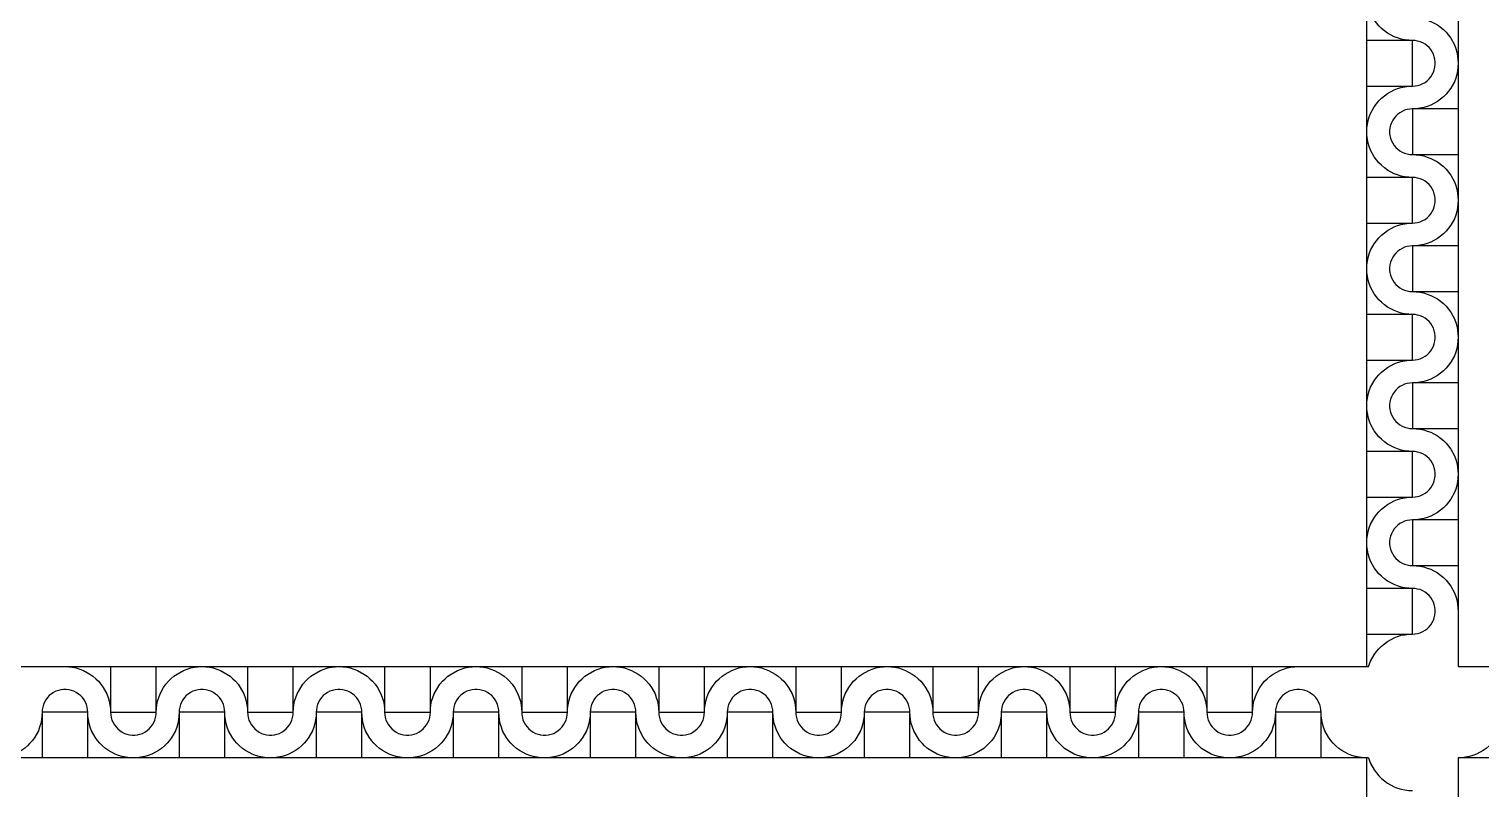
# Model space of a CAD drawing. Extents: x 190.8 to 267.1, y 124 to 174.8.
# Drawn here: x 226.835 to 229.06, y 143.763 to 144.928 of the extents above; entities that cross this region are included whole.
import ezdxf

# ---------------------------------------------------------------- set-up
doc = ezdxf.new("R2010")
doc.units = 0
doc.header["$MEASUREMENT"] = 0

msp = doc.modelspace()

# ---------------------------------------------------------------- linework, layer by layer
for p, q in [((226.7846, 143.9506), (228.8875, 143.9506)), ((229.0246, 143.9506), (231.1275, 143.9506))]:
    msp.add_line(p, q)
for points in [[(228.8846, 143.9506), (228.8846, 146.0106)], [(231.1275, 146.0106), (229.0246, 146.0106), (229.0246, 143.9506)], [(228.9546, 144.9106), (228.9489, 144.9108), (228.9431, 144.9116), (228.9374, 144.9126), (228.9319, 144.9143), (228.9264, 144.9163), (228.9164, 144.9218), (228.9116, 144.9253), (228.9071, 144.9291), (228.9031, 144.9331), (228.8994, 144.9376), (228.8959, 144.9423), (228.8904, 144.9523), (228.8884, 144.9578), (228.8866, 144.9633), (228.8856, 144.9691), (228.8849, 144.9748), (228.8846, 144.9806)], [(228.9546, 144.9456), (228.9604, 144.9453), (228.9661, 144.9446), (228.9719, 144.9436), (228.9774, 144.9418), (228.9829, 144.9398), (228.9929, 144.9343), (228.9976, 144.9308), (229.0021, 144.9271), (229.0061, 144.9231), (229.0099, 144.9186), (229.0134, 144.9138), (229.0189, 144.9038), (229.0209, 144.8983), (229.0226, 144.8928), (229.0236, 144.8871), (229.0244, 144.8813), (229.0246, 144.8756)], [(228.8846, 144.8406), (228.9546, 144.8406), (228.9546, 144.9106), (228.8846, 144.9106)], [(228.9546, 144.8406), (228.9586, 144.8408), (228.9626, 144.8416), (228.9666, 144.8426), (228.9704, 144.8443), (228.9739, 144.8463), (228.9771, 144.8488), (228.9801, 144.8516), (228.9826, 144.8546), (228.9849, 144.8581), (228.9869, 144.8618), (228.9881, 144.8656), (228.9891, 144.8696), (228.9896, 144.8736), (228.9896, 144.8776), (228.9891, 144.8816), (228.9881, 144.8856), (228.9869, 144.8896), (228.9849, 144.8931), (228.9826, 144.8966), (228.9801, 144.8996), (228.9771, 144.9023), (228.9739, 144.9048), (228.9704, 144.9068), (228.9666, 144.9086), (228.9626, 144.9096), (228.9586, 144.9103), (228.9546, 144.9106)], [(229.0246, 144.8756), (229.0244, 144.8698), (229.0236, 144.8641), (229.0226, 144.8583), (229.0209, 144.8528), (229.0189, 144.8473), (229.0134, 144.8373), (229.0099, 144.8326), (229.0061, 144.8281), (229.0021, 144.8241), (228.9976, 144.8203), (228.9929, 144.8168), (228.9829, 144.8113), (228.9774, 144.8093), (228.9719, 144.8076), (228.9661, 144.8066), (228.9604, 144.8058), (228.9546, 144.8056)], [(228.8846, 144.7706), (228.8849, 144.7763), (228.8856, 144.7821), (228.8866, 144.7878), (228.8884, 144.7933), (228.8904, 144.7988), (228.8959, 144.8088), (228.8994, 144.8136), (228.9031, 144.8181), (228.9071, 144.8221), (228.9116, 144.8258), (228.9164, 144.8293), (228.9264, 144.8348), (228.9319, 144.8368), (228.9374, 144.8386), (228.9431, 144.8396), (228.9489, 144.8403), (228.9546, 144.8406)], [(228.9546, 144.8056), (228.9506, 144.8053), (228.9466, 144.8046), (228.9426, 144.8036), (228.9389, 144.8018), (228.9354, 144.7998), (228.9321, 144.7973), (228.9291, 144.7946), (228.9266, 144.7916), (228.9244, 144.7881), (228.9224, 144.7843), (228.9211, 144.7806), (228.9201, 144.7766), (228.9196, 144.7726), (228.9196, 144.7686), (228.9201, 144.7646), (228.9211, 144.7606), (228.9224, 144.7566), (228.9244, 144.7531), (228.9266, 144.7496), (228.9291, 144.7466), (228.9321, 144.7438), (228.9354, 144.7413), (228.9389, 144.7393), (228.9426, 144.7376), (228.9466, 144.7366), (228.9506, 144.7358), (228.9546, 144.7356)], [(229.0246, 144.8056), (228.9546, 144.8056), (228.9546, 144.7356), (229.0246, 144.7356)], [(228.9546, 144.7006), (228.9489, 144.7008), (228.9431, 144.7016), (228.9374, 144.7026), (228.9319, 144.7043), (228.9264, 144.7063), (228.9164, 144.7118), (228.9116, 144.7153), (228.9071, 144.7191), (228.9031, 144.7231), (228.8994, 144.7276), (228.8959, 144.7323), (228.8904, 144.7423), (228.8884, 144.7478), (228.8866, 144.7533), (228.8856, 144.7591), (228.8849, 144.7648), (228.8846, 144.7706)], [(228.9546, 144.7356), (228.9604, 144.7353), (228.9661, 144.7346), (228.9719, 144.7336), (228.9774, 144.7318), (228.9829, 144.7298), (228.9929, 144.7243), (228.9976, 144.7208), (229.0021, 144.7171), (229.0061, 144.7131), (229.0099, 144.7086), (229.0134, 144.7038), (229.0189, 144.6938), (229.0209, 144.6883), (229.0226, 144.6828), (229.0236, 144.6771), (229.0244, 144.6713), (229.0246, 144.6656)], [(228.8846, 144.6306), (228.9546, 144.6306), (228.9546, 144.7006), (228.8846, 144.7006)], [(228.9546, 144.6306), (228.9586, 144.6308), (228.9626, 144.6316), (228.9666, 144.6326), (228.9704, 144.6343), (228.9739, 144.6363), (228.9771, 144.6388), (228.9801, 144.6416), (228.9826, 144.6446), (228.9849, 144.6481), (228.9869, 144.6518), (228.9881, 144.6556), (228.9891, 144.6596), (228.9896, 144.6636), (228.9896, 144.6676), (228.9891, 144.6716), (228.9881, 144.6756), (228.9869, 144.6796), (228.9849, 144.6831), (228.9826, 144.6866), (228.9801, 144.6896), (228.9771, 144.6923), (228.9739, 144.6948), (228.9704, 144.6968), (228.9666, 144.6986), (228.9626, 144.6996), (228.9586, 144.7003), (228.9546, 144.7006)], [(229.0246, 144.6656), (229.0244, 144.6598), (229.0236, 144.6541), (229.0226, 144.6483), (229.0209, 144.6428), (229.0189, 144.6373), (229.0134, 144.6273), (229.0099, 144.6226), (229.0061, 144.6181), (229.0021, 144.6141), (228.9976, 144.6103), (228.9929, 144.6068), (228.9829, 144.6013), (228.9774, 144.5993), (228.9719, 144.5976), (228.9661, 144.5966), (228.9604, 144.5958), (228.9546, 144.5956)], [(228.8846, 144.5606), (228.8849, 144.5663), (228.8856, 144.5721), (228.8866, 144.5778), (228.8884, 144.5833), (228.8904, 144.5888), (228.8959, 144.5988), (228.8994, 144.6036), (228.9031, 144.6081), (228.9071, 144.6121), (228.9116, 144.6158), (228.9164, 144.6193), (228.9264, 144.6248), (228.9319, 144.6268), (228.9374, 144.6286), (228.9431, 144.6296), (228.9489, 144.6303), (228.9546, 144.6306)], [(228.9546, 144.5956), (228.9506, 144.5953), (228.9466, 144.5946), (228.9426, 144.5936), (228.9389, 144.5918), (228.9354, 144.5898), (228.9321, 144.5873), (228.9291, 144.5846), (228.9266, 144.5816), (228.9244, 144.5781), (228.9224, 144.5743), (228.9211, 144.5706), (228.9201, 144.5666), (228.9196, 144.5626), (228.9196, 144.5586), (228.9201, 144.5546), (228.9211, 144.5506), (228.9224, 144.5466), (228.9244, 144.5431), (228.9266, 144.5396), (228.9291, 144.5366), (228.9321, 144.5338), (228.9354, 144.5313), (228.9389, 144.5293), (228.9426, 144.5276), (228.9466, 144.5266), (228.9506, 144.5258), (228.9546, 144.5256)], [(229.0246, 144.5956), (228.9546, 144.5956), (228.9546, 144.5256), (229.0246, 144.5256)], [(228.9546, 144.4906), (228.9489, 144.4908), (228.9431, 144.4916), (228.9374, 144.4926), (228.9319, 144.4943), (228.9264, 144.4963), (228.9164, 144.5018), (228.9116, 144.5053), (228.9071, 144.5091), (228.9031, 144.5131), (228.8994, 144.5176), (228.8959, 144.5223), (228.8904, 144.5323), (228.8884, 144.5378), (228.8866, 144.5433), (228.8856, 144.5491), (228.8849, 144.5548), (228.8846, 144.5606)], [(228.9546, 144.5256), (228.9604, 144.5253), (228.9661, 144.5246), (228.9719, 144.5236), (228.9774, 144.5218), (228.9829, 144.5198), (228.9929, 144.5143), (228.9976, 144.5108), (229.0021, 144.5071), (229.0061, 144.5031), (229.0099, 144.4986), (229.0134, 144.4938), (229.0189, 144.4838), (229.0209, 144.4783), (229.0226, 144.4728), (229.0236, 144.4671), (229.0244, 144.4613), (229.0246, 144.4556)], [(228.8846, 144.4206), (228.9546, 144.4206), (228.9546, 144.4906), (228.8846, 144.4906)], [(228.9546, 144.4206), (228.9586, 144.4208), (228.9626, 144.4216), (228.9666, 144.4226), (228.9704, 144.4243), (228.9739, 144.4263), (228.9771, 144.4288), (228.9801, 144.4316), (228.9826, 144.4346), (228.9849, 144.4381), (228.9869, 144.4418), (228.9881, 144.4456), (228.9891, 144.4496), (228.9896, 144.4536), (228.9896, 144.4576), (228.9891, 144.4616), (228.9881, 144.4656), (228.9869, 144.4696), (228.9849, 144.4731), (228.9826, 144.4766), (228.9801, 144.4796), (228.9771, 144.4823), (228.9739, 144.4848), (228.9704, 144.4868), (228.9666, 144.4886), (228.9626, 144.4896), (228.9586, 144.4903), (228.9546, 144.4906)], [(229.0246, 144.4556), (229.0244, 144.4498), (229.0236, 144.4441), (229.0226, 144.4383), (229.0209, 144.4328), (229.0189, 144.4273), (229.0134, 144.4173), (229.0099, 144.4126), (229.0061, 144.4081), (229.0021, 144.4041), (228.9976, 144.4003), (228.9929, 144.3968), (228.9829, 144.3913), (228.9774, 144.3893), (228.9719, 144.3876), (228.9661, 144.3866), (228.9604, 144.3858), (228.9546, 144.3856)], [(228.8846, 144.3506), (228.8849, 144.3563), (228.8856, 144.3621), (228.8866, 144.3678), (228.8884, 144.3733), (228.8904, 144.3788), (228.8959, 144.3888), (228.8994, 144.3936), (228.9031, 144.3981), (228.9071, 144.4021), (228.9116, 144.4058), (228.9164, 144.4093), (228.9264, 144.4148), (228.9319, 144.4168), (228.9374, 144.4186), (228.9431, 144.4196), (228.9489, 144.4203), (228.9546, 144.4206)], [(228.9546, 144.3856), (228.9506, 144.3853), (228.9466, 144.3846), (228.9426, 144.3836), (228.9389, 144.3818), (228.9354, 144.3798), (228.9321, 144.3773), (228.9291, 144.3746), (228.9266, 144.3716), (228.9244, 144.3681), (228.9224, 144.3643), (228.9211, 144.3606), (228.9201, 144.3566), (228.9196, 144.3526), (228.9196, 144.3486), (228.9201, 144.3446), (228.9211, 144.3406), (228.9224, 144.3366), (228.9244, 144.3331), (228.9266, 144.3296), (228.9291, 144.3266), (228.9321, 144.3238), (228.9354, 144.3213), (228.9389, 144.3193), (228.9426, 144.3176), (228.9466, 144.3166), (228.9506, 144.3158), (228.9546, 144.3156)], [(229.0246, 144.3856), (228.9546, 144.3856), (228.9546, 144.3156), (229.0246, 144.3156)], [(228.9546, 144.2806), (228.9489, 144.2808), (228.9431, 144.2816), (228.9374, 144.2826), (228.9319, 144.2843), (228.9264, 144.2863), (228.9164, 144.2918), (228.9116, 144.2953), (228.9071, 144.2991), (228.9031, 144.3031), (228.8994, 144.3076), (228.8959, 144.3123), (228.8904, 144.3223), (228.8884, 144.3278), (228.8866, 144.3333), (228.8856, 144.3391), (228.8849, 144.3448), (228.8846, 144.3506)], [(228.9546, 144.3156), (228.9604, 144.3153), (228.9661, 144.3146), (228.9719, 144.3136), (228.9774, 144.3118), (228.9829, 144.3098), (228.9929, 144.3043), (228.9976, 144.3008), (229.0021, 144.2971), (229.0061, 144.2931), (229.0099, 144.2886), (229.0134, 144.2838), (229.0189, 144.2738), (229.0209, 144.2683), (229.0226, 144.2628), (229.0236, 144.2571), (229.0244, 144.2513), (229.0246, 144.2456)], [(228.8846, 144.2106), (228.9546, 144.2106), (228.9546, 144.2806), (228.8846, 144.2806)], [(228.9546, 144.2106), (228.9586, 144.2108), (228.9626, 144.2116), (228.9666, 144.2126), (228.9704, 144.2143), (228.9739, 144.2163), (228.9771, 144.2188), (228.9801, 144.2216), (228.9826, 144.2246), (228.9849, 144.2281), (228.9869, 144.2318), (228.9881, 144.2356), (228.9891, 144.2396), (228.9896, 144.2436), (228.9896, 144.2476), (228.9891, 144.2516), (228.9881, 144.2556), (228.9869, 144.2596), (228.9849, 144.2631), (228.9826, 144.2666), (228.9801, 144.2696), (228.9771, 144.2723), (228.9739, 144.2748), (228.9704, 144.2768), (228.9666, 144.2786), (228.9626, 144.2796), (228.9586, 144.2803), (228.9546, 144.2806)], [(229.0246, 144.2456), (229.0244, 144.2398), (229.0236, 144.2341), (229.0226, 144.2283), (229.0209, 144.2228), (229.0189, 144.2173), (229.0134, 144.2073), (229.0099, 144.2026), (229.0061, 144.1981), (229.0021, 144.1941), (228.9976, 144.1903), (228.9929, 144.1868), (228.9829, 144.1813), (228.9774, 144.1793), (228.9719, 144.1776), (228.9661, 144.1766), (228.9604, 144.1758), (228.9546, 144.1756)], [(228.8846, 144.1406), (228.8849, 144.1463), (228.8856, 144.1521), (228.8866, 144.1578), (228.8884, 144.1633), (228.8904, 144.1688), (228.8959, 144.1788), (228.8994, 144.1836), (228.9031, 144.1881), (228.9071, 144.1921), (228.9116, 144.1958), (228.9164, 144.1993), (228.9264, 144.2048), (228.9319, 144.2068), (228.9374, 144.2086), (228.9431, 144.2096), (228.9489, 144.2103), (228.9546, 144.2106)], [(228.9546, 144.1756), (228.9506, 144.1753), (228.9466, 144.1746), (228.9426, 144.1736), (228.9389, 144.1718), (228.9354, 144.1698), (228.9321, 144.1673), (228.9291, 144.1646), (228.9266, 144.1616), (228.9244, 144.1581), (228.9224, 144.1543), (228.9211, 144.1506), (228.9201, 144.1466), (228.9196, 144.1426), (228.9196, 144.1386), (228.9201, 144.1346), (228.9211, 144.1306), (228.9224, 144.1266), (228.9244, 144.1231), (228.9266, 144.1196), (228.9291, 144.1166), (228.9321, 144.1138), (228.9354, 144.1113), (228.9389, 144.1093), (228.9426, 144.1076), (228.9466, 144.1066), (228.9506, 144.1058), (228.9546, 144.1056)], [(229.0246, 144.1756), (228.9546, 144.1756), (228.9546, 144.1056), (229.0246, 144.1056)], [(228.9546, 144.0706), (228.9489, 144.0708), (228.9431, 144.0716), (228.9374, 144.0726), (228.9319, 144.0743), (228.9264, 144.0763), (228.9164, 144.0818), (228.9116, 144.0853), (228.9071, 144.0891), (228.9031, 144.0931), (228.8994, 144.0976), (228.8959, 144.1023), (228.8904, 144.1123), (228.8884, 144.1178), (228.8866, 144.1233), (228.8856, 144.1291), (228.8849, 144.1348), (228.8846, 144.1406)], [(228.9546, 144.1056), (228.9604, 144.1053), (228.9661, 144.1046), (228.9719, 144.1036), (228.9774, 144.1018), (228.9829, 144.0998), (228.9929, 144.0943), (228.9976, 144.0908), (229.0021, 144.0871), (229.0061, 144.0831), (229.0099, 144.0786), (229.0134, 144.0738), (229.0189, 144.0638), (229.0209, 144.0583), (229.0226, 144.0528), (229.0236, 144.0471), (229.0244, 144.0413), (229.0246, 144.0356)], [(228.8846, 144.0006), (228.9546, 144.0006), (228.9546, 144.0706), (228.8846, 144.0706)], [(228.9546, 144.0006), (228.9586, 144.0008), (228.9626, 144.0016), (228.9666, 144.0026), (228.9704, 144.0043), (228.9739, 144.0063), (228.9771, 144.0088), (228.9801, 144.0116), (228.9826, 144.0146), (228.9849, 144.0181), (228.9869, 144.0218), (228.9881, 144.0256), (228.9891, 144.0296), (228.9896, 144.0336), (228.9896, 144.0376), (228.9891, 144.0416), (228.9881, 144.0456), (228.9869, 144.0496), (228.9849, 144.0531), (228.9826, 144.0566), (228.9801, 144.0596), (228.9771, 144.0623), (228.9739, 144.0648), (228.9704, 144.0668), (228.9666, 144.0686), (228.9626, 144.0696), (228.9586, 144.0703), (228.9546, 144.0706)], [(228.8875, 143.9506), (228.8884, 143.9533), (228.8904, 143.9588), (228.8959, 143.9688), (228.8994, 143.9736), (228.9031, 143.9781), (228.9071, 143.9821), (228.9116, 143.9858), (228.9164, 143.9893), (228.9264, 143.9948), (228.9319, 143.9968), (228.9374, 143.9986), (228.9431, 143.9996), (228.9489, 144.0003), (228.9546, 144.0006)], [(226.8896, 143.9506), (226.8954, 143.9503), (226.9011, 143.9496), (226.9069, 143.9486), (226.9124, 143.9468), (226.9179, 143.9448), (226.9279, 143.9393), (226.9326, 143.9358), (226.9371, 143.9321), (226.9411, 143.9281), (226.9449, 143.9236), (226.9484, 143.9188), (226.9539, 143.9088), (226.9559, 143.9033), (226.9576, 143.8978), (226.9586, 143.8921), (226.9594, 143.8863), (226.9596, 143.8806)], [(226.9596, 143.9506), (226.9596, 143.8806), (227.0296, 143.8806), (227.0296, 143.9506)], [(227.0296, 143.8806), (227.0299, 143.8863), (227.0306, 143.8921), (227.0316, 143.8978), (227.0334, 143.9033), (227.0354, 143.9088), (227.0409, 143.9188), (227.0444, 143.9236), (227.0481, 143.9281), (227.0521, 143.9321), (227.0566, 143.9358), (227.0614, 143.9393), (227.0714, 143.9448), (227.0769, 143.9468), (227.0824, 143.9486), (227.0881, 143.9496), (227.0939, 143.9503), (227.0996, 143.9506)], [(227.0996, 143.9506), (227.1054, 143.9503), (227.1111, 143.9496), (227.1169, 143.9486), (227.1224, 143.9468), (227.1279, 143.9448), (227.1379, 143.9393), (227.1426, 143.9358), (227.1471, 143.9321), (227.1511, 143.9281), (227.1549, 143.9236), (227.1584, 143.9188), (227.1639, 143.9088), (227.1659, 143.9033), (227.1676, 143.8978), (227.1686, 143.8921), (227.1694, 143.8863), (227.1696, 143.8806)], [(227.1696, 143.9506), (227.1696, 143.8806), (227.2396, 143.8806), (227.2396, 143.9506)], [(227.2396, 143.8806), (227.2399, 143.8863), (227.2406, 143.8921), (227.2416, 143.8978), (227.2434, 143.9033), (227.2454, 143.9088), (227.2509, 143.9188), (227.2544, 143.9236), (227.2581, 143.9281), (227.2621, 143.9321), (227.2666, 143.9358), (227.2714, 143.9393), (227.2814, 143.9448), (227.2869, 143.9468), (227.2924, 143.9486), (227.2981, 143.9496), (227.3039, 143.9503), (227.3096, 143.9506)], [(227.3096, 143.9506), (227.3154, 143.9503), (227.3211, 143.9496), (227.3269, 143.9486), (227.3324, 143.9468), (227.3379, 143.9448), (227.3479, 143.9393), (227.3526, 143.9358), (227.3571, 143.9321), (227.3611, 143.9281), (227.3649, 143.9236), (227.3684, 143.9188), (227.3739, 143.9088), (227.3759, 143.9033), (227.3776, 143.8978), (227.3786, 143.8921), (227.3794, 143.8863), (227.3796, 143.8806)], [(227.3796, 143.9506), (227.3796, 143.8806), (227.4496, 143.8806), (227.4496, 143.9506)], [(227.4496, 143.8806), (227.4499, 143.8863), (227.4506, 143.8921), (227.4516, 143.8978), (227.4534, 143.9033), (227.4554, 143.9088), (227.4609, 143.9188), (227.4644, 143.9236), (227.4681, 143.9281), (227.4721, 143.9321), (227.4766, 143.9358), (227.4814, 143.9393), (227.4914, 143.9448), (227.4969, 143.9468), (227.5024, 143.9486), (227.5081, 143.9496), (227.5139, 143.9503), (227.5196, 143.9506)], [(227.5196, 143.9506), (227.5254, 143.9503), (227.5311, 143.9496), (227.5369, 143.9486), (227.5424, 143.9468), (227.5479, 143.9448), (227.5579, 143.9393), (227.5626, 143.9358), (227.5671, 143.9321), (227.5711, 143.9281), (227.5749, 143.9236), (227.5784, 143.9188), (227.5839, 143.9088), (227.5859, 143.9033), (227.5876, 143.8978), (227.5886, 143.8921), (227.5894, 143.8863), (227.5896, 143.8806)], [(227.5896, 143.9506), (227.5896, 143.8806), (227.6596, 143.8806), (227.6596, 143.9506)], [(227.6596, 143.8806), (227.6599, 143.8863), (227.6606, 143.8921), (227.6616, 143.8978), (227.6634, 143.9033), (227.6654, 143.9088), (227.6709, 143.9188), (227.6744, 143.9236), (227.6781, 143.9281), (227.6821, 143.9321), (227.6866, 143.9358), (227.6914, 143.9393), (227.7014, 143.9448), (227.7069, 143.9468), (227.7124, 143.9486), (227.7181, 143.9496), (227.7239, 143.9503), (227.7296, 143.9506)], [(227.7296, 143.9506), (227.7354, 143.9503), (227.7411, 143.9496), (227.7469, 143.9486), (227.7524, 143.9468), (227.7579, 143.9448), (227.7679, 143.9393), (227.7726, 143.9358), (227.7771, 143.9321), (227.7811, 143.9281), (227.7849, 143.9236), (227.7884, 143.9188), (227.7939, 143.9088), (227.7959, 143.9033), (227.7976, 143.8978), (227.7986, 143.8921), (227.7994, 143.8863), (227.7996, 143.8806)], [(227.7996, 143.9506), (227.7996, 143.8806), (227.8696, 143.8806), (227.8696, 143.9506)], [(227.8696, 143.8806), (227.8699, 143.8863), (227.8706, 143.8921), (227.8716, 143.8978), (227.8734, 143.9033), (227.8754, 143.9088), (227.8809, 143.9188), (227.8844, 143.9236), (227.8881, 143.9281), (227.8921, 143.9321), (227.8966, 143.9358), (227.9014, 143.9393), (227.9114, 143.9448), (227.9169, 143.9468), (227.9224, 143.9486), (227.9281, 143.9496), (227.9339, 143.9503), (227.9396, 143.9506)], [(227.9396, 143.9506), (227.9454, 143.9503), (227.9511, 143.9496), (227.9569, 143.9486), (227.9624, 143.9468), (227.9679, 143.9448), (227.9779, 143.9393), (227.9826, 143.9358), (227.9871, 143.9321), (227.9911, 143.9281), (227.9949, 143.9236), (227.9984, 143.9188), (228.0039, 143.9088), (228.0059, 143.9033), (228.0076, 143.8978), (228.0086, 143.8921), (228.0094, 143.8863), (228.0096, 143.8806)], [(228.0096, 143.9506), (228.0096, 143.8806), (228.0796, 143.8806), (228.0796, 143.9506)], [(228.0796, 143.8806), (228.0799, 143.8863), (228.0806, 143.8921), (228.0816, 143.8978), (228.0834, 143.9033), (228.0854, 143.9088), (228.0909, 143.9188), (228.0944, 143.9236), (228.0981, 143.9281), (228.1021, 143.9321), (228.1066, 143.9358), (228.1114, 143.9393), (228.1214, 143.9448), (228.1269, 143.9468), (228.1324, 143.9486), (228.1381, 143.9496), (228.1439, 143.9503), (228.1496, 143.9506)], [(228.1496, 143.9506), (228.1554, 143.9503), (228.1611, 143.9496), (228.1669, 143.9486), (228.1724, 143.9468), (228.1779, 143.9448), (228.1879, 143.9393), (228.1926, 143.9358), (228.1971, 143.9321), (228.2011, 143.9281), (228.2049, 143.9236), (228.2084, 143.9188), (228.2139, 143.9088), (228.2159, 143.9033), (228.2176, 143.8978), (228.2186, 143.8921), (228.2194, 143.8863), (228.2196, 143.8806)], [(228.2196, 143.9506), (228.2196, 143.8806), (228.2896, 143.8806), (228.2896, 143.9506)], [(228.2896, 143.8806), (228.2899, 143.8863), (228.2906, 143.8921), (228.2916, 143.8978), (228.2934, 143.9033), (228.2954, 143.9088), (228.3009, 143.9188), (228.3044, 143.9236), (228.3081, 143.9281), (228.3121, 143.9321), (228.3166, 143.9358), (228.3214, 143.9393), (228.3314, 143.9448), (228.3369, 143.9468), (228.3424, 143.9486), (228.3481, 143.9496), (228.3539, 143.9503), (228.3596, 143.9506)], [(228.3596, 143.9506), (228.3654, 143.9503), (228.3711, 143.9496), (228.3769, 143.9486), (228.3824, 143.9468), (228.3879, 143.9448), (228.3979, 143.9393), (228.4026, 143.9358), (228.4071, 143.9321), (228.4111, 143.9281), (228.4149, 143.9236), (228.4184, 143.9188), (228.4239, 143.9088), (228.4259, 143.9033), (228.4276, 143.8978), (228.4286, 143.8921), (228.4294, 143.8863), (228.4296, 143.8806)], [(228.4296, 143.9506), (228.4296, 143.8806), (228.4996, 143.8806), (228.4996, 143.9506)], [(228.4996, 143.8806), (228.4999, 143.8863), (228.5006, 143.8921), (228.5016, 143.8978), (228.5034, 143.9033), (228.5054, 143.9088), (228.5109, 143.9188), (228.5144, 143.9236), (228.5181, 143.9281), (228.5221, 143.9321), (228.5266, 143.9358), (228.5314, 143.9393), (228.5414, 143.9448), (228.5469, 143.9468), (228.5524, 143.9486), (228.5581, 143.9496), (228.5639, 143.9503), (228.5696, 143.9506)], [(228.5696, 143.9506), (228.5754, 143.9503), (228.5811, 143.9496), (228.5869, 143.9486), (228.5924, 143.9468), (228.5979, 143.9448), (228.6079, 143.9393), (228.6126, 143.9358), (228.6171, 143.9321), (228.6211, 143.9281), (228.6249, 143.9236), (228.6284, 143.9188), (228.6339, 143.9088), (228.6359, 143.9033), (228.6376, 143.8978), (228.6386, 143.8921), (228.6394, 143.8863), (228.6396, 143.8806)], [(228.6396, 143.9506), (228.6396, 143.8806), (228.7096, 143.8806), (228.7096, 143.9506)], [(228.7096, 143.8806), (228.7099, 143.8863), (228.7106, 143.8921), (228.7116, 143.8978), (228.7134, 143.9033), (228.7154, 143.9088), (228.7209, 143.9188), (228.7244, 143.9236), (228.7281, 143.9281), (228.7321, 143.9321), (228.7366, 143.9358), (228.7414, 143.9393), (228.7514, 143.9448), (228.7569, 143.9468), (228.7624, 143.9486), (228.7681, 143.9496), (228.7739, 143.9503), (228.7796, 143.9506)], [(226.9246, 143.8806), (226.9244, 143.8846), (226.9236, 143.8886), (226.9226, 143.8926), (226.9209, 143.8963), (226.9189, 143.8998), (226.9164, 143.9031), (226.9136, 143.9061), (226.9106, 143.9086), (226.9071, 143.9108), (226.9034, 143.9128), (226.8996, 143.9141), (226.8956, 143.9151), (226.8916, 143.9156), (226.8876, 143.9156), (226.8836, 143.9151), (226.8796, 143.9141), (226.8756, 143.9128), (226.8721, 143.9108), (226.8686, 143.9086), (226.8656, 143.9061), (226.8629, 143.9031), (226.8604, 143.8998), (226.8584, 143.8963), (226.8566, 143.8926), (226.8556, 143.8886), (226.8549, 143.8846), (226.8546, 143.8806)], [(227.1346, 143.8806), (227.1344, 143.8846), (227.1336, 143.8886), (227.1326, 143.8926), (227.1309, 143.8963), (227.1289, 143.8998), (227.1264, 143.9031), (227.1236, 143.9061), (227.1206, 143.9086), (227.1171, 143.9108), (227.1134, 143.9128), (227.1096, 143.9141), (227.1056, 143.9151), (227.1016, 143.9156), (227.0976, 143.9156), (227.0936, 143.9151), (227.0896, 143.9141), (227.0856, 143.9128), (227.0821, 143.9108), (227.0786, 143.9086), (227.0756, 143.9061), (227.0729, 143.9031), (227.0704, 143.8998), (227.0684, 143.8963), (227.0666, 143.8926), (227.0656, 143.8886), (227.0649, 143.8846), (227.0646, 143.8806)], [(227.3446, 143.8806), (227.3444, 143.8846), (227.3436, 143.8886), (227.3426, 143.8926), (227.3409, 143.8963), (227.3389, 143.8998), (227.3364, 143.9031), (227.3336, 143.9061), (227.3306, 143.9086), (227.3271, 143.9108), (227.3234, 143.9128), (227.3196, 143.9141), (227.3156, 143.9151), (227.3116, 143.9156), (227.3076, 143.9156), (227.3036, 143.9151), (227.2996, 143.9141), (227.2956, 143.9128), (227.2921, 143.9108), (227.2886, 143.9086), (227.2856, 143.9061), (227.2829, 143.9031), (227.2804, 143.8998), (227.2784, 143.8963), (227.2766, 143.8926), (227.2756, 143.8886), (227.2749, 143.8846), (227.2746, 143.8806)], [(227.5546, 143.8806), (227.5544, 143.8846), (227.5536, 143.8886), (227.5526, 143.8926), (227.5509, 143.8963), (227.5489, 143.8998), (227.5464, 143.9031), (227.5436, 143.9061), (227.5406, 143.9086), (227.5371, 143.9108), (227.5334, 143.9128), (227.5296, 143.9141), (227.5256, 143.9151), (227.5216, 143.9156), (227.5176, 143.9156), (227.5136, 143.9151), (227.5096, 143.9141), (227.5056, 143.9128), (227.5021, 143.9108), (227.4986, 143.9086), (227.4956, 143.9061), (227.4929, 143.9031), (227.4904, 143.8998), (227.4884, 143.8963), (227.4866, 143.8926), (227.4856, 143.8886), (227.4849, 143.8846), (227.4846, 143.8806)], [(227.7646, 143.8806), (227.7644, 143.8846), (227.7636, 143.8886), (227.7626, 143.8926), (227.7609, 143.8963), (227.7589, 143.8998), (227.7564, 143.9031), (227.7536, 143.9061), (227.7506, 143.9086), (227.7471, 143.9108), (227.7434, 143.9128), (227.7396, 143.9141), (227.7356, 143.9151), (227.7316, 143.9156), (227.7276, 143.9156), (227.7236, 143.9151), (227.7196, 143.9141), (227.7156, 143.9128), (227.7121, 143.9108), (227.7086, 143.9086), (227.7056, 143.9061), (227.7029, 143.9031), (227.7004, 143.8998), (227.6984, 143.8963), (227.6966, 143.8926), (227.6956, 143.8886), (227.6949, 143.8846), (227.6946, 143.8806)], [(227.9746, 143.8806), (227.9744, 143.8846), (227.9736, 143.8886), (227.9726, 143.8926), (227.9709, 143.8963), (227.9689, 143.8998), (227.9664, 143.9031), (227.9636, 143.9061), (227.9606, 143.9086), (227.9571, 143.9108), (227.9534, 143.9128), (227.9496, 143.9141), (227.9456, 143.9151), (227.9416, 143.9156), (227.9376, 143.9156), (227.9336, 143.9151), (227.9296, 143.9141), (227.9256, 143.9128), (227.9221, 143.9108), (227.9186, 143.9086), (227.9156, 143.9061), (227.9129, 143.9031), (227.9104, 143.8998), (227.9084, 143.8963), (227.9066, 143.8926), (227.9056, 143.8886), (227.9049, 143.8846), (227.9046, 143.8806)], [(228.1846, 143.8806), (228.1844, 143.8846), (228.1836, 143.8886), (228.1826, 143.8926), (228.1809, 143.8963), (228.1789, 143.8998), (228.1764, 143.9031), (228.1736, 143.9061), (228.1706, 143.9086), (228.1671, 143.9108), (228.1634, 143.9128), (228.1596, 143.9141), (228.1556, 143.9151), (228.1516, 143.9156), (228.1476, 143.9156), (228.1436, 143.9151), (228.1396, 143.9141), (228.1356, 143.9128), (228.1321, 143.9108), (228.1286, 143.9086), (228.1256, 143.9061), (228.1229, 143.9031), (228.1204, 143.8998), (228.1184, 143.8963), (228.1166, 143.8926), (228.1156, 143.8886), (228.1149, 143.8846), (228.1146, 143.8806)], [(228.3946, 143.8806), (228.3944, 143.8846), (228.3936, 143.8886), (228.3926, 143.8926), (228.3909, 143.8963), (228.3889, 143.8998), (228.3864, 143.9031), (228.3836, 143.9061), (228.3806, 143.9086), (228.3771, 143.9108), (228.3734, 143.9128), (228.3696, 143.9141), (228.3656, 143.9151), (228.3616, 143.9156), (228.3576, 143.9156), (228.3536, 143.9151), (228.3496, 143.9141), (228.3456, 143.9128), (228.3421, 143.9108), (228.3386, 143.9086), (228.3356, 143.9061), (228.3329, 143.9031), (228.3304, 143.8998), (228.3284, 143.8963), (228.3266, 143.8926), (228.3256, 143.8886), (228.3249, 143.8846), (228.3246, 143.8806)], [(228.6046, 143.8806), (228.6044, 143.8846), (228.6036, 143.8886), (228.6026, 143.8926), (228.6009, 143.8963), (228.5989, 143.8998), (228.5964, 143.9031), (228.5936, 143.9061), (228.5906, 143.9086), (228.5871, 143.9108), (228.5834, 143.9128), (228.5796, 143.9141), (228.5756, 143.9151), (228.5716, 143.9156), (228.5676, 143.9156), (228.5636, 143.9151), (228.5596, 143.9141), (228.5556, 143.9128), (228.5521, 143.9108), (228.5486, 143.9086), (228.5456, 143.9061), (228.5429, 143.9031), (228.5404, 143.8998), (228.5384, 143.8963), (228.5366, 143.8926), (228.5356, 143.8886), (228.5349, 143.8846), (228.5346, 143.8806)], [(228.8146, 143.8806), (228.8144, 143.8846), (228.8136, 143.8886), (228.8126, 143.8926), (228.8109, 143.8963), (228.8089, 143.8998), (228.8064, 143.9031), (228.8036, 143.9061), (228.8006, 143.9086), (228.7971, 143.9108), (228.7934, 143.9128), (228.7896, 143.9141), (228.7856, 143.9151), (228.7816, 143.9156), (228.7776, 143.9156), (228.7736, 143.9151), (228.7696, 143.9141), (228.7656, 143.9128), (228.7621, 143.9108), (228.7586, 143.9086), (228.7556, 143.9061), (228.7529, 143.9031), (228.7504, 143.8998), (228.7484, 143.8963), (228.7466, 143.8926), (228.7456, 143.8886), (228.7449, 143.8846), (228.7446, 143.8806)], [(226.8546, 143.8806), (226.8544, 143.8748), (226.8536, 143.8691), (226.8526, 143.8633), (226.8509, 143.8578), (226.8489, 143.8523), (226.8434, 143.8423), (226.8399, 143.8376), (226.8361, 143.8331), (226.8321, 143.8291), (226.8276, 143.8253), (226.8229, 143.8218), (226.8129, 143.8163), (226.8074, 143.8143), (226.8019, 143.8126), (226.7961, 143.8116), (226.7904, 143.8108), (226.7846, 143.8106)], [(226.9246, 143.8106), (226.9246, 143.8806), (226.8546, 143.8806), (226.8546, 143.8106)], [(226.9946, 143.8106), (226.9889, 143.8108), (226.9831, 143.8116), (226.9774, 143.8126), (226.9719, 143.8143), (226.9664, 143.8163), (226.9564, 143.8218), (226.9516, 143.8253), (226.9471, 143.8291), (226.9431, 143.8331), (226.9394, 143.8376), (226.9359, 143.8423), (226.9304, 143.8523), (226.9284, 143.8578), (226.9266, 143.8633), (226.9256, 143.8691), (226.9249, 143.8748), (226.9246, 143.8806)], [(226.9596, 143.8806), (226.9599, 143.8766), (226.9606, 143.8726), (226.9616, 143.8686), (226.9634, 143.8648), (226.9654, 143.8613), (226.9679, 143.8581), (226.9706, 143.8551), (226.9736, 143.8526), (226.9771, 143.8503), (226.9809, 143.8483), (226.9846, 143.8471), (226.9886, 143.8461), (226.9926, 143.8456), (226.9966, 143.8456), (227.0006, 143.8461), (227.0046, 143.8471), (227.0086, 143.8483), (227.0121, 143.8503), (227.0156, 143.8526), (227.0186, 143.8551), (227.0214, 143.8581), (227.0239, 143.8613), (227.0259, 143.8648), (227.0276, 143.8686), (227.0286, 143.8726), (227.0294, 143.8766), (227.0296, 143.8806)], [(227.0646, 143.8806), (227.0644, 143.8748), (227.0636, 143.8691), (227.0626, 143.8633), (227.0609, 143.8578), (227.0589, 143.8523), (227.0534, 143.8423), (227.0499, 143.8376), (227.0461, 143.8331), (227.0421, 143.8291), (227.0376, 143.8253), (227.0329, 143.8218), (227.0229, 143.8163), (227.0174, 143.8143), (227.0119, 143.8126), (227.0061, 143.8116), (227.0004, 143.8108), (226.9946, 143.8106)], [(227.1346, 143.8106), (227.1346, 143.8806), (227.0646, 143.8806), (227.0646, 143.8106)], [(227.2046, 143.8106), (227.1989, 143.8108), (227.1931, 143.8116), (227.1874, 143.8126), (227.1819, 143.8143), (227.1764, 143.8163), (227.1664, 143.8218), (227.1616, 143.8253), (227.1571, 143.8291), (227.1531, 143.8331), (227.1494, 143.8376), (227.1459, 143.8423), (227.1404, 143.8523), (227.1384, 143.8578), (227.1366, 143.8633), (227.1356, 143.8691), (227.1349, 143.8748), (227.1346, 143.8806)], [(227.1696, 143.8806), (227.1699, 143.8766), (227.1706, 143.8726), (227.1716, 143.8686), (227.1734, 143.8648), (227.1754, 143.8613), (227.1779, 143.8581), (227.1806, 143.8551), (227.1836, 143.8526), (227.1871, 143.8503), (227.1909, 143.8483), (227.1946, 143.8471), (227.1986, 143.8461), (227.2026, 143.8456), (227.2066, 143.8456), (227.2106, 143.8461), (227.2146, 143.8471), (227.2186, 143.8483), (227.2221, 143.8503), (227.2256, 143.8526), (227.2286, 143.8551), (227.2314, 143.8581), (227.2339, 143.8613), (227.2359, 143.8648), (227.2376, 143.8686), (227.2386, 143.8726), (227.2394, 143.8766), (227.2396, 143.8806)], [(227.2746, 143.8806), (227.2744, 143.8748), (227.2736, 143.8691), (227.2726, 143.8633), (227.2709, 143.8578), (227.2689, 143.8523), (227.2634, 143.8423), (227.2599, 143.8376), (227.2561, 143.8331), (227.2521, 143.8291), (227.2476, 143.8253), (227.2429, 143.8218), (227.2329, 143.8163), (227.2274, 143.8143), (227.2219, 143.8126), (227.2161, 143.8116), (227.2104, 143.8108), (227.2046, 143.8106)], [(227.3446, 143.8106), (227.3446, 143.8806), (227.2746, 143.8806), (227.2746, 143.8106)], [(227.4146, 143.8106), (227.4089, 143.8108), (227.4031, 143.8116), (227.3974, 143.8126), (227.3919, 143.8143), (227.3864, 143.8163), (227.3764, 143.8218), (227.3716, 143.8253), (227.3671, 143.8291), (227.3631, 143.8331), (227.3594, 143.8376), (227.3559, 143.8423), (227.3504, 143.8523), (227.3484, 143.8578), (227.3466, 143.8633), (227.3456, 143.8691), (227.3449, 143.8748), (227.3446, 143.8806)], [(227.3796, 143.8806), (227.3799, 143.8766), (227.3806, 143.8726), (227.3816, 143.8686), (227.3834, 143.8648), (227.3854, 143.8613), (227.3879, 143.8581), (227.3906, 143.8551), (227.3936, 143.8526), (227.3971, 143.8503), (227.4009, 143.8483), (227.4046, 143.8471), (227.4086, 143.8461), (227.4126, 143.8456), (227.4166, 143.8456), (227.4206, 143.8461), (227.4246, 143.8471), (227.4286, 143.8483), (227.4321, 143.8503), (227.4356, 143.8526), (227.4386, 143.8551), (227.4414, 143.8581), (227.4439, 143.8613), (227.4459, 143.8648), (227.4476, 143.8686), (227.4486, 143.8726), (227.4494, 143.8766), (227.4496, 143.8806)], [(227.4846, 143.8806), (227.4844, 143.8748), (227.4836, 143.8691), (227.4826, 143.8633), (227.4809, 143.8578), (227.4789, 143.8523), (227.4734, 143.8423), (227.4699, 143.8376), (227.4661, 143.8331), (227.4621, 143.8291), (227.4576, 143.8253), (227.4529, 143.8218), (227.4429, 143.8163), (227.4374, 143.8143), (227.4319, 143.8126), (227.4261, 143.8116), (227.4204, 143.8108), (227.4146, 143.8106)], [(227.5546, 143.8106), (227.5546, 143.8806), (227.4846, 143.8806), (227.4846, 143.8106)], [(227.6246, 143.8106), (227.6189, 143.8108), (227.6131, 143.8116), (227.6074, 143.8126), (227.6019, 143.8143), (227.5964, 143.8163), (227.5864, 143.8218), (227.5816, 143.8253), (227.5771, 143.8291), (227.5731, 143.8331), (227.5694, 143.8376), (227.5659, 143.8423), (227.5604, 143.8523), (227.5584, 143.8578), (227.5566, 143.8633), (227.5556, 143.8691), (227.5549, 143.8748), (227.5546, 143.8806)], [(227.5896, 143.8806), (227.5899, 143.8766), (227.5906, 143.8726), (227.5916, 143.8686), (227.5934, 143.8648), (227.5954, 143.8613), (227.5979, 143.8581), (227.6006, 143.8551), (227.6036, 143.8526), (227.6071, 143.8503), (227.6109, 143.8483), (227.6146, 143.8471), (227.6186, 143.8461), (227.6226, 143.8456), (227.6266, 143.8456), (227.6306, 143.8461), (227.6346, 143.8471), (227.6386, 143.8483), (227.6421, 143.8503), (227.6456, 143.8526), (227.6486, 143.8551), (227.6514, 143.8581), (227.6539, 143.8613), (227.6559, 143.8648), (227.6576, 143.8686), (227.6586, 143.8726), (227.6594, 143.8766), (227.6596, 143.8806)], [(227.6946, 143.8806), (227.6944, 143.8748), (227.6936, 143.8691), (227.6926, 143.8633), (227.6909, 143.8578), (227.6889, 143.8523), (227.6834, 143.8423), (227.6799, 143.8376), (227.6761, 143.8331), (227.6721, 143.8291), (227.6676, 143.8253), (227.6629, 143.8218), (227.6529, 143.8163), (227.6474, 143.8143), (227.6419, 143.8126), (227.6361, 143.8116), (227.6304, 143.8108), (227.6246, 143.8106)], [(227.7646, 143.8106), (227.7646, 143.8806), (227.6946, 143.8806), (227.6946, 143.8106)], [(227.8346, 143.8106), (227.8289, 143.8108), (227.8231, 143.8116), (227.8174, 143.8126), (227.8119, 143.8143), (227.8064, 143.8163), (227.7964, 143.8218), (227.7916, 143.8253), (227.7871, 143.8291), (227.7831, 143.8331), (227.7794, 143.8376), (227.7759, 143.8423), (227.7704, 143.8523), (227.7684, 143.8578), (227.7666, 143.8633), (227.7656, 143.8691), (227.7649, 143.8748), (227.7646, 143.8806)], [(227.7996, 143.8806), (227.7999, 143.8766), (227.8006, 143.8726), (227.8016, 143.8686), (227.8034, 143.8648), (227.8054, 143.8613), (227.8079, 143.8581), (227.8106, 143.8551), (227.8136, 143.8526), (227.8171, 143.8503), (227.8209, 143.8483), (227.8246, 143.8471), (227.8286, 143.8461), (227.8326, 143.8456), (227.8366, 143.8456), (227.8406, 143.8461), (227.8446, 143.8471), (227.8486, 143.8483), (227.8521, 143.8503), (227.8556, 143.8526), (227.8586, 143.8551), (227.8614, 143.8581), (227.8639, 143.8613), (227.8659, 143.8648), (227.8676, 143.8686), (227.8686, 143.8726), (227.8694, 143.8766), (227.8696, 143.8806)], [(227.9046, 143.8806), (227.9044, 143.8748), (227.9036, 143.8691), (227.9026, 143.8633), (227.9009, 143.8578), (227.8989, 143.8523), (227.8934, 143.8423), (227.8899, 143.8376), (227.8861, 143.8331), (227.8821, 143.8291), (227.8776, 143.8253), (227.8729, 143.8218), (227.8629, 143.8163), (227.8574, 143.8143), (227.8519, 143.8126), (227.8461, 143.8116), (227.8404, 143.8108), (227.8346, 143.8106)], [(227.9746, 143.8106), (227.9746, 143.8806), (227.9046, 143.8806), (227.9046, 143.8106)], [(228.0446, 143.8106), (228.0389, 143.8108), (228.0331, 143.8116), (228.0274, 143.8126), (228.0219, 143.8143), (228.0164, 143.8163), (228.0064, 143.8218), (228.0016, 143.8253), (227.9971, 143.8291), (227.9931, 143.8331), (227.9894, 143.8376), (227.9859, 143.8423), (227.9804, 143.8523), (227.9784, 143.8578), (227.9766, 143.8633), (227.9756, 143.8691), (227.9749, 143.8748), (227.9746, 143.8806)], [(228.0096, 143.8806), (228.0099, 143.8766), (228.0106, 143.8726), (228.0116, 143.8686), (228.0134, 143.8648), (228.0154, 143.8613), (228.0179, 143.8581), (228.0206, 143.8551), (228.0236, 143.8526), (228.0271, 143.8503), (228.0309, 143.8483), (228.0346, 143.8471), (228.0386, 143.8461), (228.0426, 143.8456), (228.0466, 143.8456), (228.0506, 143.8461), (228.0546, 143.8471), (228.0586, 143.8483), (228.0621, 143.8503), (228.0656, 143.8526), (228.0686, 143.8551), (228.0714, 143.8581), (228.0739, 143.8613), (228.0759, 143.8648), (228.0776, 143.8686), (228.0786, 143.8726), (228.0794, 143.8766), (228.0796, 143.8806)], [(228.1146, 143.8806), (228.1144, 143.8748), (228.1136, 143.8691), (228.1126, 143.8633), (228.1109, 143.8578), (228.1089, 143.8523), (228.1034, 143.8423), (228.0999, 143.8376), (228.0961, 143.8331), (228.0921, 143.8291), (228.0876, 143.8253), (228.0829, 143.8218), (228.0729, 143.8163), (228.0674, 143.8143), (228.0619, 143.8126), (228.0561, 143.8116), (228.0504, 143.8108), (228.0446, 143.8106)], [(228.1846, 143.8106), (228.1846, 143.8806), (228.1146, 143.8806), (228.1146, 143.8106)], [(228.2546, 143.8106), (228.2489, 143.8108), (228.2431, 143.8116), (228.2374, 143.8126), (228.2319, 143.8143), (228.2264, 143.8163), (228.2164, 143.8218), (228.2116, 143.8253), (228.2071, 143.8291), (228.2031, 143.8331), (228.1994, 143.8376), (228.1959, 143.8423), (228.1904, 143.8523), (228.1884, 143.8578), (228.1866, 143.8633), (228.1856, 143.8691), (228.1849, 143.8748), (228.1846, 143.8806)], [(228.2196, 143.8806), (228.2199, 143.8766), (228.2206, 143.8726), (228.2216, 143.8686), (228.2234, 143.8648), (228.2254, 143.8613), (228.2279, 143.8581), (228.2306, 143.8551), (228.2336, 143.8526), (228.2371, 143.8503), (228.2409, 143.8483), (228.2446, 143.8471), (228.2486, 143.8461), (228.2526, 143.8456), (228.2566, 143.8456), (228.2606, 143.8461), (228.2646, 143.8471), (228.2686, 143.8483), (228.2721, 143.8503), (228.2756, 143.8526), (228.2786, 143.8551), (228.2814, 143.8581), (228.2839, 143.8613), (228.2859, 143.8648), (228.2876, 143.8686), (228.2886, 143.8726), (228.2894, 143.8766), (228.2896, 143.8806)], [(228.3246, 143.8806), (228.3244, 143.8748), (228.3236, 143.8691), (228.3226, 143.8633), (228.3209, 143.8578), (228.3189, 143.8523), (228.3134, 143.8423), (228.3099, 143.8376), (228.3061, 143.8331), (228.3021, 143.8291), (228.2976, 143.8253), (228.2929, 143.8218), (228.2829, 143.8163), (228.2774, 143.8143), (228.2719, 143.8126), (228.2661, 143.8116), (228.2604, 143.8108), (228.2546, 143.8106)], [(228.3946, 143.8106), (228.3946, 143.8806), (228.3246, 143.8806), (228.3246, 143.8106)], [(228.4646, 143.8106), (228.4589, 143.8108), (228.4531, 143.8116), (228.4474, 143.8126), (228.4419, 143.8143), (228.4364, 143.8163), (228.4264, 143.8218), (228.4216, 143.8253), (228.4171, 143.8291), (228.4131, 143.8331), (228.4094, 143.8376), (228.4059, 143.8423), (228.4004, 143.8523), (228.3984, 143.8578), (228.3966, 143.8633), (228.3956, 143.8691), (228.3949, 143.8748), (228.3946, 143.8806)], [(228.4296, 143.8806), (228.4299, 143.8766), (228.4306, 143.8726), (228.4316, 143.8686), (228.4334, 143.8648), (228.4354, 143.8613), (228.4379, 143.8581), (228.4406, 143.8551), (228.4436, 143.8526), (228.4471, 143.8503), (228.4509, 143.8483), (228.4546, 143.8471), (228.4586, 143.8461), (228.4626, 143.8456), (228.4666, 143.8456), (228.4706, 143.8461), (228.4746, 143.8471), (228.4786, 143.8483), (228.4821, 143.8503), (228.4856, 143.8526), (228.4886, 143.8551), (228.4914, 143.8581), (228.4939, 143.8613), (228.4959, 143.8648), (228.4976, 143.8686), (228.4986, 143.8726), (228.4994, 143.8766), (228.4996, 143.8806)], [(228.5346, 143.8806), (228.5344, 143.8748), (228.5336, 143.8691), (228.5326, 143.8633), (228.5309, 143.8578), (228.5289, 143.8523), (228.5234, 143.8423), (228.5199, 143.8376), (228.5161, 143.8331), (228.5121, 143.8291), (228.5076, 143.8253), (228.5029, 143.8218), (228.4929, 143.8163), (228.4874, 143.8143), (228.4819, 143.8126), (228.4761, 143.8116), (228.4704, 143.8108), (228.4646, 143.8106)], [(228.6046, 143.8106), (228.6046, 143.8806), (228.5346, 143.8806), (228.5346, 143.8106)], [(228.6746, 143.8106), (228.6689, 143.8108), (228.6631, 143.8116), (228.6574, 143.8126), (228.6519, 143.8143), (228.6464, 143.8163), (228.6364, 143.8218), (228.6316, 143.8253), (228.6271, 143.8291), (228.6231, 143.8331), (228.6194, 143.8376), (228.6159, 143.8423), (228.6104, 143.8523), (228.6084, 143.8578), (228.6066, 143.8633), (228.6056, 143.8691), (228.6049, 143.8748), (228.6046, 143.8806)], [(228.6396, 143.8806), (228.6399, 143.8766), (228.6406, 143.8726), (228.6416, 143.8686), (228.6434, 143.8648), (228.6454, 143.8613), (228.6479, 143.8581), (228.6506, 143.8551), (228.6536, 143.8526), (228.6571, 143.8503), (228.6609, 143.8483), (228.6646, 143.8471), (228.6686, 143.8461), (228.6726, 143.8456), (228.6766, 143.8456), (228.6806, 143.8461), (228.6846, 143.8471), (228.6886, 143.8483), (228.6921, 143.8503), (228.6956, 143.8526), (228.6986, 143.8551), (228.7014, 143.8581), (228.7039, 143.8613), (228.7059, 143.8648), (228.7076, 143.8686), (228.7086, 143.8726), (228.7094, 143.8766), (228.7096, 143.8806)], [(228.7446, 143.8806), (228.7444, 143.8748), (228.7436, 143.8691), (228.7426, 143.8633), (228.7409, 143.8578), (228.7389, 143.8523), (228.7334, 143.8423), (228.7299, 143.8376), (228.7261, 143.8331), (228.7221, 143.8291), (228.7176, 143.8253), (228.7129, 143.8218), (228.7029, 143.8163), (228.6974, 143.8143), (228.6919, 143.8126), (228.6861, 143.8116), (228.6804, 143.8108), (228.6746, 143.8106)], [(228.8146, 143.8106), (228.8146, 143.8806), (228.7446, 143.8806), (228.7446, 143.8106)], [(228.8846, 143.8106), (228.8789, 143.8108), (228.8731, 143.8116), (228.8674, 143.8126), (228.8619, 143.8143), (228.8564, 143.8163), (228.8464, 143.8218), (228.8416, 143.8253), (228.8371, 143.8291), (228.8331, 143.8331), (228.8294, 143.8376), (228.8259, 143.8423), (228.8204, 143.8523), (228.8184, 143.8578), (228.8166, 143.8633), (228.8156, 143.8691), (228.8149, 143.8748), (228.8146, 143.8806)], [(229.0946, 143.8806), (229.0944, 143.8748), (229.0936, 143.8691), (229.0926, 143.8633), (229.0909, 143.8578), (229.0889, 143.8523), (229.0834, 143.8423), (229.0799, 143.8376), (229.0761, 143.8331), (229.0721, 143.8291), (229.0676, 143.8253), (229.0629, 143.8218), (229.0529, 143.8163), (229.0474, 143.8143), (229.0419, 143.8126), (229.0361, 143.8116), (229.0304, 143.8108), (229.0246, 143.8106)], [(228.8875, 143.8106), (226.7846, 143.8106), (226.7846, 141.7506)], [(228.8846, 141.7506), (228.8846, 143.8106)], [(228.8875, 143.8106), (228.8884, 143.8078), (228.8904, 143.8023), (228.8959, 143.7923), (228.8994, 143.7876), (228.9031, 143.7831), (228.9071, 143.7791), (228.9116, 143.7753), (228.9164, 143.7718), (228.9264, 143.7663), (228.9319, 143.7643), (228.9374, 143.7626), (228.9431, 143.7616), (228.9489, 143.7608), (228.9546, 143.7606)], [(231.1275, 143.8106), (229.0246, 143.8106), (229.0246, 141.7506)]]:
    msp.add_lwpolyline(points)

doc.saveas('drawing.dxf')
